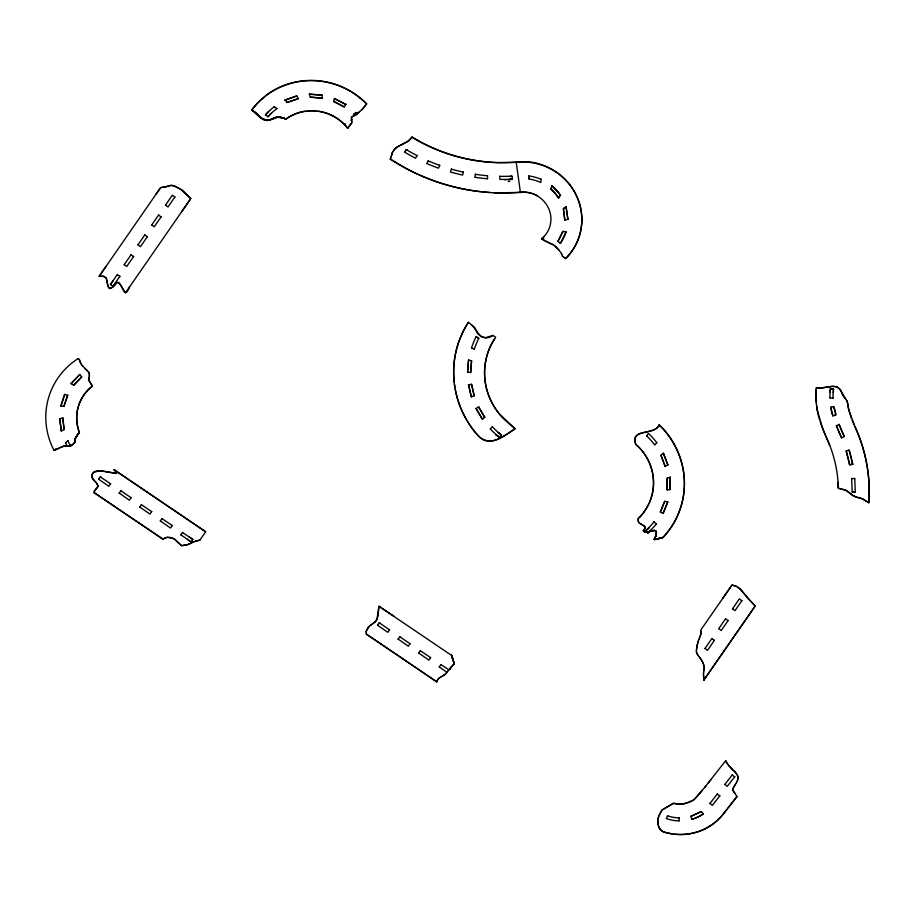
<?xml version="1.0" encoding="UTF-8"?>
<svg xmlns="http://www.w3.org/2000/svg" width="915" height="915" viewBox="0 0 915 915"><rect width="100%" height="100%" fill="white"/><g stroke="black" fill="none" stroke-linecap="round" stroke-linejoin="round"><path stroke-width="1.37" d="M639.459 517.25L638.384 518.325L638.361 520.612M852.185 491.961L855.331 492.076L852.185 491.961L851.671 478.431M855.273 492.19L854.77 478.373M453.508 664.564L454.137 663.615L453.6 661.614L453.863 664.141M659.246 424.926C654.202 435.963 629.829 427.911 635.799 444.313A51.926 50.416 23.4 0 1 638.338 518.405C635.365 525.542 650.073 524.066 643.291 530.448C645.578 535.401 652.669 528.195 656.124 531.112L656.387 533.617A10.808 10.545 19.1 0 1 656.204 535.092L654.088 539.393L655.906 539.495A15.852 15.383 23.4 0 0 657.325 539.164L662.815 537.665A83.86 81.401 23.4 0 0 673.749 523.106A82.979 80.543 23.4 0 0 659.212 424.96L663.261 428.861A82.888 80.463 23.4 0 1 684.431 484.447A83.162 80.726 23.4 0 1 670.112 528.733L667.916 531.672A83.505 79.994 -1 0 1 662.86 537.517M703.452 674.309L703.784 680.211L703.509 673.463M737.982 778.711L737.902 776.343M89.407 376.145L89.293 372.885M696.372 651.457L696.658 648.495M541.085 179.146L540.822 182.52A40.878 39.677 23.4 0 0 529.167 179.066L529.064 177.899M704.07 669.22L704.23 667.653M700.89 633.443L701.027 632.334M475.365 174.159L475.091 177.167M679.33 817.758L679.067 820.778M696.429 650.176L696.773 647.648M816.466 388.429L816.546 387.617L819.371 388.337L832.204 386.359L836.779 386.679L840.096 389.618L846.055 399.478M703.441 673.623L703.681 671.942M89.304 376.98L89.418 373.434M74.824 441.522C74.275 437.484 78.713 434.671 79.148 431.606A42.262 41.026 23.4 0 1 92.449 385.993L88.915 380.674M74.721 442.037C72.96 439.829 82.041 428.986 78.221 433.882A25.277 24.533 23.4 0 0 76.929 435.529L75.362 438.388L74.595 442.723L71.519 445.548L67.241 446.12A59.223 57.485 23.4 0 1 65.503 442.803L65.571 442.643M74.721 442.242L75.419 438.274L77.1 435.243A25.025 24.339 27.3 0 1 78.29 433.721M703.852 670.626L704.138 669.059M700.959 633.283L700.387 635.731M703.612 672.102L703.921 670.478M696.704 647.809L696.921 646.756M91.672 475.171L93.662 472.209L99.666 470.939A35.674 35.239 22.4 0 1 101.908 470.916L116.262 473.478M116.628 473.227L114.833 470.413M696.853 646.916L697.093 645.83A52.372 50.84 23.4 0 1 698.042 641.975M732.846 788.741L732.972 790.4L735.134 793.545M451.427 168.955L450.489 172.009A187.461 181.971 23.4 0 0 462.658 175.074L463.31 171.94M391.54 155.596L392.352 152.519L394.445 149.454A23.573 22.886 23.4 0 1 397.156 146.983L407.038 141.848A22.257 21.514 12.4 0 0 409.714 139.904L412.059 137.113L421.152 142.225A170.442 165.455 23.4 0 0 497.966 162.538L516.209 162.252L520.418 192.447A26.935 26.146 23.4 0 1 548.565 208.3A26.935 26.146 23.4 0 1 541.508 238.906L552.832 244.671A11.941 11.598 23.4 0 1 555.073 246.181L557.384 248.434M737.684 779.912L738.05 778.551M88.641 379.382L88.995 378.101M89.132 377.678L89.373 376.82M700.821 634.106L699.918 636.977M368.104 627.701L366.206 631.281L366.4 634.232L436.855 681.904L437.153 680.966M698.317 641.06L697.973 642.136A52.372 50.84 23.4 0 0 697.024 645.99M551.825 186.157L550.899 189.073A40.763 39.574 23.4 0 1 553.083 191.121L555.096 193.317A41.095 39.894 23.4 0 1 556.034 194.46A40.958 39.757 23.4 0 1 556.938 195.638L558.607 198.075L560.54 195.204M698.248 641.221L698.591 640.191M660.15 813.115L662.083 809.947L673.406 803.324L681.355 804.091L688.469 802.592A24.122 23.424 23.4 0 0 694.416 799.321L705.968 785.916M88.927 378.261L89.201 377.518M453.989 663.958L453.794 662.083M698.522 640.351L698.877 639.402M659.852 813.847C656.421 819.771 656.981 830.454 664.862 832.375A55.232 53.619 23.4 0 0 715.416 822.127A56.112 54.465 23.4 0 0 722.107 815.528L727.002 809.318M480.512 191.59A201.357 195.467 23.4 0 1 404.99 167.765L390.202 159.073L391.254 156.762M390.854 157.86L392.341 152.542L394.445 149.442A23.447 22.646 9.3 0 1 397.224 146.926L407.896 141.356L412.059 137.113M658.708 816.306C656.776 822.07 658.022 830.934 665.125 832.284A53.928 51.32 18.9 0 0 670.329 833.451L672.148 833.794M55.609 449.734L54.019 450.5L56.055 448.636M490.2 346.774A63.593 60.035 61.1 0 0 487.912 352.515L487.26 354.711A66.372 64.427 23.4 0 0 486.22 387.056A65.548 63.627 23.4 0 0 489.239 396.687A66.44 64.496 23.4 0 0 499.51 414.026L515.065 428.723C503.319 436.055 488.85 449.54 476.864 434.213A97.219 94.371 23.4 0 1 463.653 414.278A97.493 94.634 23.4 0 1 458.381 401.399M305.015 111.218A44.515 43.211 23.4 0 0 288.694 117.177L285.915 119.064A26.398 25.769 21.9 0 0 284.279 118.275L280.31 117.234L275.392 117.566A18.78 18.231 23.4 0 0 274.065 117.921C270.051 120.048 265.167 121.935 261.324 118.138A11.804 11.46 23.4 0 1 260.375 117.314L251.739 109.869L258.179 102.32L266.642 94.954A75.568 73.36 23.4 0 1 366.686 103.864L363.175 108.542L356.118 114.684M79.433 432.543L79.399 432.623A42.25 41.003 23.4 0 1 92.209 386.313L92.461 386.016M737.17 781.17L737.753 779.752M426.825 163.533A187.461 181.971 23.4 0 0 438.502 168.154L439.749 165.203M698.808 639.562L699.449 638.041M437.084 681.126L437.462 680.234M819.554 419.71A76.666 74.424 23.4 0 1 818.033 414.06L817.621 412.162A83.402 80.966 23.4 0 1 816.489 387.731L816.546 387.617M473.981 349.05L471.511 347.837M660.916 537.848L654.442 539.621L655.609 536.728A8.075 7.892 17.8 0 0 656.204 535.092A10.42 10.111 23.4 0 0 656.387 533.617L656.124 531.112C652.223 528.607 646.516 534.966 643.268 530.894C648.609 525.61 640.534 525.576 638.521 521.916M271.298 118.973L275.85 117.475A17.065 16.562 23.4 0 1 277.748 117.223L282.895 117.898A23.035 22.36 23.4 0 1 284.119 118.39L285.846 119.202A44.458 43.154 23.4 0 1 347.62 128.294L351.795 122.782L351.532 118.115A1.27 1.235 23.4 0 1 352.012 116.743L354.734 115.462L354.299 115.016M649.01 531.649L654.671 530.426M851.476 418.532L848.411 408.685L847.141 400.781L849.086 410.709L854.233 424.869M390.19 159.119L390.202 159.073A201.311 195.421 23.4 0 0 520.463 192.344L500.105 192.871A201.357 195.467 23.4 0 1 494.031 192.676M112.888 280.985L110.418 284.599L117.36 274.511M79.422 359.961L78.198 358.554A73.2 71.05 23.4 0 0 54.077 450.466M64.702 394.319L60.79 406.351L64.05 406.1M60.859 406.191L64.633 394.479L67.756 395.108M110.452 284.508L112.991 286.338L115.462 282.724M71.096 383.568L73.669 385.364L81.744 376.82M133.681 256.406L126.739 266.482L124.234 264.584M112.991 286.338L119.934 276.25M73.738 385.204L81.675 376.98L79.754 374.464M59.738 418.601L61.282 431.102L64.164 429.455M124.166 264.744L131.12 254.667M113.266 286.772L109.583 288.683L107.776 285.251L106.129 277.783L103.795 276.204L99.095 276.422L160.663 187.541L164.151 187.3M62.826 417.72L64.096 429.615L62.758 417.881L59.669 418.75L61.351 430.942M147.441 236.562L140.498 246.638L137.993 244.74M137.925 244.9L144.867 234.823M161.2 216.706L154.246 226.794L151.753 224.896M151.684 225.056L158.627 214.968M174.937 196.908L168.005 206.95L165.501 205.052M65.503 442.803L68.053 440.767M57.039 449.208L63.547 446.04L68.922 446.04A15.544 15.098 23.4 0 0 70.581 445.777L70.638 445.651A55.735 52.338 40.4 0 1 70.226 445.102M71.519 445.548L74.653 442.585M110.646 483.658L108.851 486.3L98.626 479.22M98.58 479.346L100.353 476.738L101.21 477.31M170.899 537.471L167.731 537.254A8.372 8.132 23.4 0 0 164.986 537.951L162.95 539.301L94.245 492.808L94.462 490.897L98.294 485.888L95.972 482.514A24.396 23.676 23.4 0 1 94.085 480.466C88.606 476.109 93.833 469.532 99.701 471.031A35.914 34.861 23.4 0 1 101.862 471.099L116.514 473.318M116.399 472.38L114.089 469.601L205.669 531.775L199.916 540.067L195.501 541.165A24.533 23.916 42.8 0 0 192.859 542.218M274.443 106.46L274.374 106.609A61.522 59.715 23.4 0 0 265.499 114.993L268.095 116.685A57.725 56.57 59.4 0 1 271.08 113.369M268.061 116.765A58.423 56.719 23.4 0 1 276.833 108.622L276.902 108.462M285 99.998L287.116 102.526L298.484 98.534M287.184 102.366L298.416 98.694L296.803 95.801M131.2 497.566L129.415 500.208L119.202 493.094M119.133 493.254L120.917 490.612M309.35 94.073L310.265 97.242L322.229 98.042M310.334 97.082L322.16 98.202L322.103 94.954M151.753 511.485L149.969 514.116L139.755 507.001M139.686 507.162L141.482 504.52M334.49 98.397L333.632 101.496L344.223 106.986L345.939 104.299M333.7 101.336L344.292 106.826M172.317 525.393L170.522 528.035L160.319 520.921M160.251 521.07L162.035 518.439M354.082 115.027L353.545 114.318M353.487 114.432L355.924 112.408M354.151 114.867L354.723 115.507M189.233 536.888L192.836 539.381L191.086 541.943L180.873 534.829M180.804 534.989L182.588 532.347M191.086 541.943L187.518 539.37M192.802 539.461L182.52 532.507M417.171 155.447L415.524 158.192A187.461 181.971 23.4 0 1 404.579 152.13L404.659 152.016M407.232 150.026L406.294 149.625A184.247 178.848 23.4 0 0 417.103 155.607M426.916 163.385L428.312 160.697M487.466 178.013L487.535 175.577M475.011 177.327A187.461 181.971 23.4 0 0 487.455 178.768L487.535 178.619M512.354 178.745L512.377 179.214A187.461 181.971 23.4 0 1 499.933 179.397L499.784 176.206M528.962 176.24L528.87 175.966A44.034 42.742 23.4 0 1 541.017 179.283M529.167 179.066L528.927 175.852M471.442 347.997L471.477 347.917A83.334 80.886 23.4 0 1 476.132 336.72L478.774 338.378A80.234 77.878 23.4 0 0 474.256 349.381M468.606 359.801L467.531 372.313L470.687 372.439M471.602 360.704L470.619 372.599L471.534 360.865L468.537 359.961L467.599 372.153M560.472 195.364L559.545 194.06A43.817 42.536 23.4 0 0 558.585 192.779L551.939 185.768M550.967 188.913L553.083 191.121A40.82 39.62 23.4 0 1 554.101 192.196A40.878 39.677 23.4 0 1 555.073 193.305M468.526 384.586L471.317 396.927L474.267 395.715M471.591 384.197L474.199 395.875L471.522 384.357L468.457 384.746L471.385 396.778M558.676 197.915L558.607 198.075A40.763 39.574 23.4 0 0 557.773 196.817A40.878 39.677 23.4 0 0 556.915 195.616M389.584 629.669L387.788 632.311L377.563 625.231M380.148 623.332L379.29 622.76L389.516 629.829M476.086 408.399L482.411 419.344L484.778 417.16M563.423 208.586L564.818 220.16L567.986 219.268M478.682 406.786L476.017 408.559L482.479 419.184M566.065 206.71L563.686 208.506M564.887 220L563.354 208.746L564.086 208.117M557.933 241.423L560.415 243.333L566.076 231.804M563 231.243L557.864 241.571L562.931 231.404L566.008 231.964A43.565 42.296 23.4 0 1 565.504 233.462A44.034 42.742 23.4 0 1 564.326 236.413A44.149 42.856 23.4 0 1 562.142 240.656A43.806 42.525 23.4 0 1 560.426 243.321L560.163 242.955M562.359 256.2L565.802 258.533L562.359 256.2L561.455 253.421M410.137 643.588L408.353 646.219L398.139 639.105M398.071 639.265L399.855 636.623M499.132 433.035L501.489 435.025L499.487 437.393L497.691 435.917A83.848 81.401 23.4 0 1 490.314 429.021L490.383 428.861M490.314 429.021L492.43 426.619M499.487 437.393L497.165 435.323M501.489 435.025L499.659 433.619A80.726 78.358 23.4 0 1 492.362 426.779M430.691 657.496L428.906 660.138L418.693 653.024M418.624 653.173L420.42 650.542M447.252 671.724L446.863 672.285L439.257 666.932M439.189 667.092L440.973 664.45M436.855 681.904L377.026 641.221M452.021 656.947L451.701 655.403M453.062 660.538L451.736 655.334L454.115 663.604M440.904 664.61L448.956 669.849L447.607 671.393M449.871 668.922L450.42 668.122L448.956 669.849M656.844 442.528L654.728 445.022A65.926 63.993 23.4 0 0 646.631 435.895L646.688 435.769M661.03 455.213L665.148 466.559L667.95 464.774M663.421 453.142L660.962 455.373L665.216 466.398M667.252 478.053L667.024 489.948L670.238 489.491M670.26 477.035L670.157 489.651L670.192 477.195L667.184 478.213L667.092 489.788M654.019 521.756L653.951 521.916A65.926 63.993 23.4 0 1 645.887 530.357L647.717 532.804M664.759 501.226L660.287 512.148L663.135 513.418L667.858 501.706M660.356 512L664.69 501.386L667.79 501.866L663.203 513.258M647.683 532.885A69.002 66.978 23.4 0 0 656.352 523.883L656.421 523.723M714.443 640.271L707.501 650.348L704.996 648.449M704.927 648.609L711.87 638.521M728.203 620.416L721.249 630.504L718.755 628.605M718.687 628.765L725.629 618.677M741.939 600.606L735.008 610.66L732.503 608.761M833.107 398.105L830.019 397.888M830.854 406.878L832.867 415.993L835.04 415.193M833.897 406.432L835.761 414.93L834.743 415.17M832.936 415.833C828.098 405.059 834.514 402.692 835.83 414.769M703.784 680.211L755.218 605.993L746.549 596.626M836.413 425.715L841.48 437.885L844.339 436.478M839.135 424.308L836.344 425.875L841.548 437.725M846.272 450.901L846.203 451.061A143.449 139.252 23.4 0 1 849.623 464.786L852.734 464.179L849.623 464.786L846.203 451.061L849.212 450.031M690.814 816.294L691.877 819.302A40.901 39.711 23.4 0 0 693.421 818.811A41.289 40.088 23.4 0 0 694.943 818.273L697.893 817.015A41.598 40.374 23.4 0 0 699.323 816.294L702.091 814.716A40.946 39.745 23.4 0 0 703.406 813.847L703.475 813.687M691.946 819.142L694.943 818.273A41.552 40.34 23.4 0 0 697.893 817.015L699.323 816.294A41.267 40.054 23.4 0 0 702.091 814.716L703.406 813.847L701.313 811.433M733.041 770.304L727.78 764.174A48.861 47.42 23.4 0 1 725.687 760.685L725.618 760.845A48.861 47.431 23.4 0 0 727.711 764.334L728.672 765.741M719.876 795.73L712.362 805.394L709.96 803.359M709.891 803.519L717.417 793.854M734.791 776.709L727.265 786.385L724.874 784.349M724.806 784.498L732.32 774.833M454.263 382.481A97.493 94.634 23.4 0 1 454.481 359.915A97.608 94.748 23.4 0 1 459.216 340.643L463.676 330.361L468.354 322.252L474.828 327.627L477.756 333.803L481.153 336.651L485.499 337.624L493.013 335.428L495.678 337.235L492.167 342.942A64.805 61.156 61.4 0 0 490.188 346.774M667.55 816.089L667.664 815.871A38.213 37.092 23.4 0 0 679.262 817.918M728.203 807.785L737.021 796.485L722.461 815.013A55.312 53.688 23.4 0 1 707.627 827.389A53.779 52.201 23.4 0 1 703.967 829.276A56.261 54.614 23.4 0 1 691.706 833.313L687.348 834.023A55.826 54.191 23.4 0 1 676.402 834.274L674.252 834.068M541.508 238.895L541.566 238.746A25.243 22.818 -17.7 0 0 543.087 237.397L543.968 236.516M699.38 638.201L699.986 636.829M285.915 119.064L285.846 119.202A26.249 25.483 23.4 0 0 284.119 118.39M659.04 815.562L662.014 810.015M666.509 818.124L667.721 815.745M736.506 782.439L737.238 781.01M733.247 787.998L732.904 790.56L735.065 793.705A33.672 32.688 23.4 0 1 736.438 795.775M735.786 783.72L736.575 782.279M437.393 680.383L438.171 679.021M735.054 784.979L735.854 783.56M734.356 786.168L735.122 784.818M654.111 539.255L656.032 535.641L656.398 532.633M733.727 787.243L734.425 786.008M733.178 788.158L733.796 787.083M113.734 286.109L116.834 282.541A2.471 2.413 22 0 1 118.836 282.621L125.458 292.846L190.755 198.635L180.873 189.336M494.603 338.847L493.597 340.46A66.315 64.37 23.4 0 0 484.984 365.36A65.994 64.061 23.4 0 0 485.739 385.284A66.155 64.21 23.4 0 0 487.958 393.576A66.738 64.782 23.4 0 0 499.533 414.278L500.677 415.65A59.452 57.702 23.4 0 0 504.508 419.676L515.065 428.723M404.613 152.13L406.351 149.5M129.564 286.864C123.434 302.305 123.491 281.763 116.846 282.644C114.146 286.361 108.187 292.583 107.478 283.787A59.669 57.92 23.4 0 1 107.124 281.74L106.483 278.377L102.926 276.239M106.277 266.002L99.129 276.33L102.137 276.273M165.432 205.212L172.363 195.169L174.879 197.022M377.518 625.357L379.29 622.76M732.435 608.921L739.366 598.868L741.882 600.732M703.852 680.051L755.264 605.902M156.019 194.232L160.663 187.541M181.708 211.617L190.766 198.589L182.725 190.526L176.035 186.74M723.022 597.941L732 585.028L735.386 585.84L738.657 587.865A40.329 38.476 25.6 0 1 740.738 589.535L748.745 599.199M646.631 435.883L648.426 433.424A69.002 66.978 23.4 0 1 656.776 442.688M449.723 669.014L449.368 669.494L450.592 667.893M446.577 672.685L446.932 672.125L445.937 673.509M450.523 668.053L450.786 667.618A39.837 38.67 23.4 0 1 451.77 666.372M366.686 103.853L361.791 109.754M450.146 668.488L449.654 669.174M394.216 616.413L378.947 606.256L378.112 615.658L376.969 619.329L375.161 621.926L369.671 625.883A59.04 57.107 12 0 0 368.104 627.701L366.229 631.213L366.435 634.152L376.042 640.557M702.343 790.526L693.867 799.87L684.214 803.908A23.424 22.738 23.4 0 1 679.067 804.274L673.36 803.439M708.382 782.84L710.795 779.752M704.573 787.621L725.687 760.685M450.352 668.282L454.057 663.798M446.005 673.349L444.747 674.79M452.044 666.051L451.701 666.532A39.837 38.67 23.4 0 0 450.718 667.778M447.183 671.885L447.675 671.233M659.315 424.789C654.271 436.146 629.863 427.877 635.765 444.404A51.251 50.771 -21.3 0 1 643.68 452.765A51.972 50.451 23.4 0 1 644.377 453.783M438.102 679.182L438.914 678.175M453.577 664.404L453.051 665.045M347.62 128.294L351.726 122.93L351.474 118.275A1.27 1.235 23.4 0 1 351.943 116.903L356.839 114.009M445.365 674.126L442.906 675.865M359.618 111.687L356.77 114.169M356.484 114.284L355.375 115.21M673.406 803.324L663.215 809.272M355.912 114.718L354.997 115.45M438.845 678.335L440.973 676.86M318.5 111.184A44.515 43.211 23.4 0 1 344.52 124.474L345.424 123.88M350.96 120.22L351.875 119.613M270.36 119.488L267.1 120.494A8.429 8.189 23.4 0 1 265.476 120.254L261.267 118.069L257.195 113.918A14.743 14.503 19.5 0 0 256.2 112.98L251.751 109.823M514.619 429.238C502.701 436.787 488.999 448.453 476.864 434.213M440.012 677.546L443.821 675.224M61.099 446.989L65.8 445.902M163.945 538.615L164.917 538.112A8.372 8.132 23.4 0 1 167.662 537.402L173.816 538.718L181.662 545.775L187.85 544.619L192.688 542.332A23.378 22.692 23.4 0 1 194.472 541.566L199.916 540.067M59.761 447.801L55.518 449.906M192.859 542.195L187.895 544.516L181.593 545.637L174.731 539.164L171.62 537.631M493.013 335.428C481.416 343.011 477.767 331.322 471.591 324.894M165.341 187.152L170.453 185.287L175.291 186.26M661.454 537.597L660.973 537.723A12.902 12.604 23.1 0 0 659.406 538.317L654.488 539.53M71.576 445.422L68.98 445.902A15.544 14.892 21 0 0 70.627 445.616M160.605 187.667L172.478 185.276L179.82 188.787M520.418 192.447L521.584 192.322M521.15 161.932L516.163 162.355A57.977 56.284 23.4 0 1 575.501 193.889A57.977 56.284 23.4 0 1 565.79 258.522M661.911 537.517L662.883 537.528L661.728 537.665M510.581 176.16L512.068 176.492M509.426 179.226L512.411 179.123L512.023 176.115A184.247 178.848 23.4 0 1 499.716 176.366M851.602 478.579L854.702 478.534M831.586 388.703L832.341 388.898M831.929 388.886L830.42 388.509A66.086 59.864 57.5 0 0 830.065 391.975M831.175 388.692L830.42 388.509A68.453 66.44 23.4 0 0 829.951 398.048M832.719 388.989L833.439 389.264A65.068 63.169 23.4 0 0 833.039 398.265M832.307 388.978L833.062 389.172M284.268 118.275A23.195 22.646 21.9 0 0 282.998 117.772L277.725 117.097L268.53 120.403L265.476 120.254L261.324 118.138L252.334 110.2M282.575 117.623L277.725 117.097A17.111 16.79 24.3 0 0 275.907 117.36C267.946 122.873 259.86 118.904 254.381 111.71M816.5 387.731C824.93 389.584 838.826 380.64 841.937 393.541A22.555 21.891 23.4 0 0 844.156 397.282L847.073 400.942M547.364 242.132L552.9 244.511M817.564 411.338L822.196 426.973A234.743 227.869 23.4 0 0 827.435 439.76A129.255 125.469 23.4 0 1 838.312 488.027L839.593 488.61A8.876 8.658 25.7 0 0 842.235 489.262C849.154 490.074 852.711 497.691 859.997 497.954A41.164 40.42 27.9 0 1 862.742 499.041L868.793 502.781L869.227 488.85M862.754 499.03L868.804 502.758L869.021 498.869A162.881 158.112 23.4 0 0 867.546 469.258A160.159 155.47 23.4 0 0 855.88 428.895L854.885 426.596M736.301 586.309L731.977 585.074L700.879 629.886L700.936 631.373M546.507 241.754L542.389 239.341M476.795 434.373L476.841 434.408A97.345 94.497 23.4 0 1 468.331 322.286M476.132 336.72L478.774 338.378M94.302 492.67L163.019 539.141M158.558 215.128L161.131 216.866M725.561 618.837L728.134 620.576M144.799 234.983L147.372 236.722M711.801 638.681L714.375 640.42M131.051 254.828L133.613 256.566M117.292 274.672L119.865 276.41M451.667 655.483L378.936 606.279L377.003 619.238A15.12 14.629 13.7 0 1 375.139 621.903L369.66 625.929A58.754 57.027 23.4 0 0 368.082 627.77M399.786 636.783L410.069 643.737M420.351 650.702L430.622 657.656M114.032 469.761L205.669 531.775M100.295 476.864L110.578 483.818M120.849 490.772L131.131 497.726M141.413 504.68L151.684 511.634M161.966 518.599L172.249 525.553M737.33 586.95L738.588 587.853A40.729 39.539 23.4 0 1 740.658 589.512L745.942 595.768M755.218 605.993L748.653 599.211M732.252 774.994L734.722 776.869M717.349 794.014L719.808 795.89M274.374 106.609L276.833 108.622M653.951 521.916L656.352 523.883M734.024 770.865L737.055 774.628M734.768 771.711L729.221 766.232M555.142 246.021L558.859 250.081M96.452 482.8L92.918 478.762L91.706 475.789M86.696 370.003L89.018 372.611M87.451 370.975L85.004 368.356A111.584 108.313 23.4 0 1 82.945 366.252L82.384 365.634M84.935 368.505L85.758 369.317M355.866 112.522L357.159 113.849L356.587 113.025M78.198 358.554L79.388 359.789M96.979 483.497L98.077 486.7L94.405 491.035L94.245 492.808M82.876 366.4L81.767 364.776A29.818 28.937 23.4 0 1 80.451 362.557L79.662 360.636M88.229 371.513L89.224 373.046M558.219 249.12L559.465 250.813A22.132 21.48 23.4 0 1 561.387 253.581L561.799 254.359M735.534 772.226L737.49 775.52M697.699 654.911L700.341 658.434M698.408 655.986L696.475 652.315M92.392 386.176L88.732 379.885M555.096 193.317L556.938 195.638M699.403 656.959L702.274 661.488M558.585 192.779L559.545 194.06A43.771 42.49 23.4 0 1 560.438 195.33M700.913 658.994L702.686 662.3M543.087 237.397L543.727 238.38M736.506 795.615L736.941 796.645M702.754 662.14L703.406 663.947M826.565 438.102L828.167 441.739A126.236 122.53 23.4 0 1 829.665 445.411M852.139 420.317L855.674 428.026A167.479 162.573 23.4 0 1 857.081 431.262M703.132 662.963L704.161 667.813M696.715 653.813L696.441 651.297M453.234 661.03L452.925 659.749M737.559 775.36L738.016 777.567M820.149 421.563L821.43 425.246A228.121 221.441 23.4 0 0 826.577 438.091M452.685 658.96L452.742 659.543M452.548 658.503L452.616 659.12M703.749 664.599L704.127 666.177M452.41 657.988L452.479 658.663M452.262 657.862L452.182 657.107M452.193 657.576L451.736 655.334M79.456 359.641L80.394 362.706A29.818 28.937 23.4 0 0 81.698 364.936M838.049 482.319L838.243 488.198L845.998 490.371L852.494 495.484L855.353 496.685A39.425 38.27 23.4 0 1 858.041 497.405L859.963 498.023A41.164 39.963 23.4 0 1 862.696 499.087M88.709 379.222L88.663 380.045M701.004 631.213L700.959 632.494M487.535 177.853L487.466 178.768M833.336 392.592A62.575 56.192 58.7 0 1 833.611 389.218M868.815 482.811A160.502 154.338 -44.4 0 1 869.021 488.862M857.046 431.274A159.702 155.024 23.4 0 1 869.021 482.788M815.951 397.831A81.778 75.762 53.6 0 1 816.306 388.406M817.564 411.338A83.242 80.794 23.4 0 1 816.718 405.974M816.42 403.275A83.242 80.794 23.4 0 1 816.123 397.842M679.056 820.927A41.267 40.054 23.4 0 1 666.326 818.57M649.444 527.623A64.771 61.499 -8.5 0 1 646.276 530.631M651.446 529.934A68.007 64.782 -6.3 0 1 648.026 533.125M643.691 512.572A49.399 45.201 -22 0 1 639.596 517.352M649.478 463.013A51.972 50.451 23.4 0 1 643.565 512.491M645.052 454.789A51.972 50.451 23.4 0 1 648.026 459.902M648.541 460.943A51.972 50.451 23.4 0 1 649.021 461.972M457.855 399.729A97.493 94.634 23.4 0 1 455.315 389.458M455.007 387.731A97.493 94.634 23.4 0 1 454.481 384.231M496.788 435.746A81.607 74.184 35.9 0 1 495.633 434.728M498.812 433.39A78.644 71.725 35.8 0 1 497.657 432.372M487.466 175.737A184.327 178.928 23.4 0 1 475.297 174.319M463.242 172.1A184.327 178.928 23.4 0 1 451.347 169.115M439.669 165.363A184.327 178.928 23.4 0 1 428.231 160.857M511.085 179.58A165.409 130.902 9.1 0 1 507.951 179.672M506.327 179.695A165.409 130.902 9.1 0 1 504.783 179.706M509.724 181.376A168.635 132.801 8.9 0 1 508.134 181.41M516.209 162.241A170.327 165.341 23.4 0 1 412.002 137.239M490.36 192.47A201.357 195.467 23.4 0 1 481.748 191.727M521.573 192.196A26.878 26.741 21.3 0 1 531.684 193.225M532.702 193.557A26.878 26.741 21.3 0 1 537.357 195.661M521.138 161.726A57.313 57.21 76.3 0 1 537.528 163.385M537.482 163.556A57.988 56.295 23.4 0 1 579.504 203.473A57.988 56.295 23.4 0 1 565.802 258.305M555.382 189.028A44.149 42.856 23.4 0 1 556.492 190.194M557.544 191.395A44.149 42.856 23.4 0 1 558.562 192.642M551.871 185.928A43.703 42.422 23.4 0 1 553.083 186.969A43.771 42.49 23.4 0 1 554.273 188.044A43.931 42.65 23.4 0 1 555.405 189.176M556.503 190.331A44.069 42.776 23.4 0 1 557.567 191.544M265.43 114.821A60.767 59.521 60.6 0 1 268.518 111.516M307.017 110.955A44.515 43.211 23.4 0 1 316.659 110.944M344.509 124.486A42.445 42.25 -77.7 0 1 347.677 128.157M359.709 97.722A75.648 73.429 23.4 0 1 366.606 104.024M251.808 109.914A75.442 73.234 23.4 0 1 359.675 97.756M70.581 445.777A56.192 54.545 23.4 0 1 67.984 440.927M114.798 470.447A21.605 20.725 25.2 0 1 114.055 469.624M64.141 405.551L63.981 406.26L67.687 395.269L64.141 405.551M71.507 383.099L71.027 383.728L79.685 374.624L71.507 383.099M701.245 811.594L690.745 816.455L701.245 811.594M285.629 99.827L284.931 100.158L296.735 95.961L285.629 99.827M310.082 94.211L309.281 94.234L322.034 95.103L310.082 94.211M335.165 98.854L334.421 98.557L345.87 104.459L335.165 98.854M484.71 417.32L478.614 406.946L484.71 417.32M663.695 454L663.352 453.302L667.881 464.934L663.695 454M842.521 432.612L839.066 424.469L844.27 436.638L842.521 432.612M849.406 451.061L849.143 450.18A146.64 142.351 23.4 0 1 852.677 464.34L849.406 451.061M566.225 207.625L565.996 206.859L567.918 219.428L566.225 207.625"/></g></svg>
